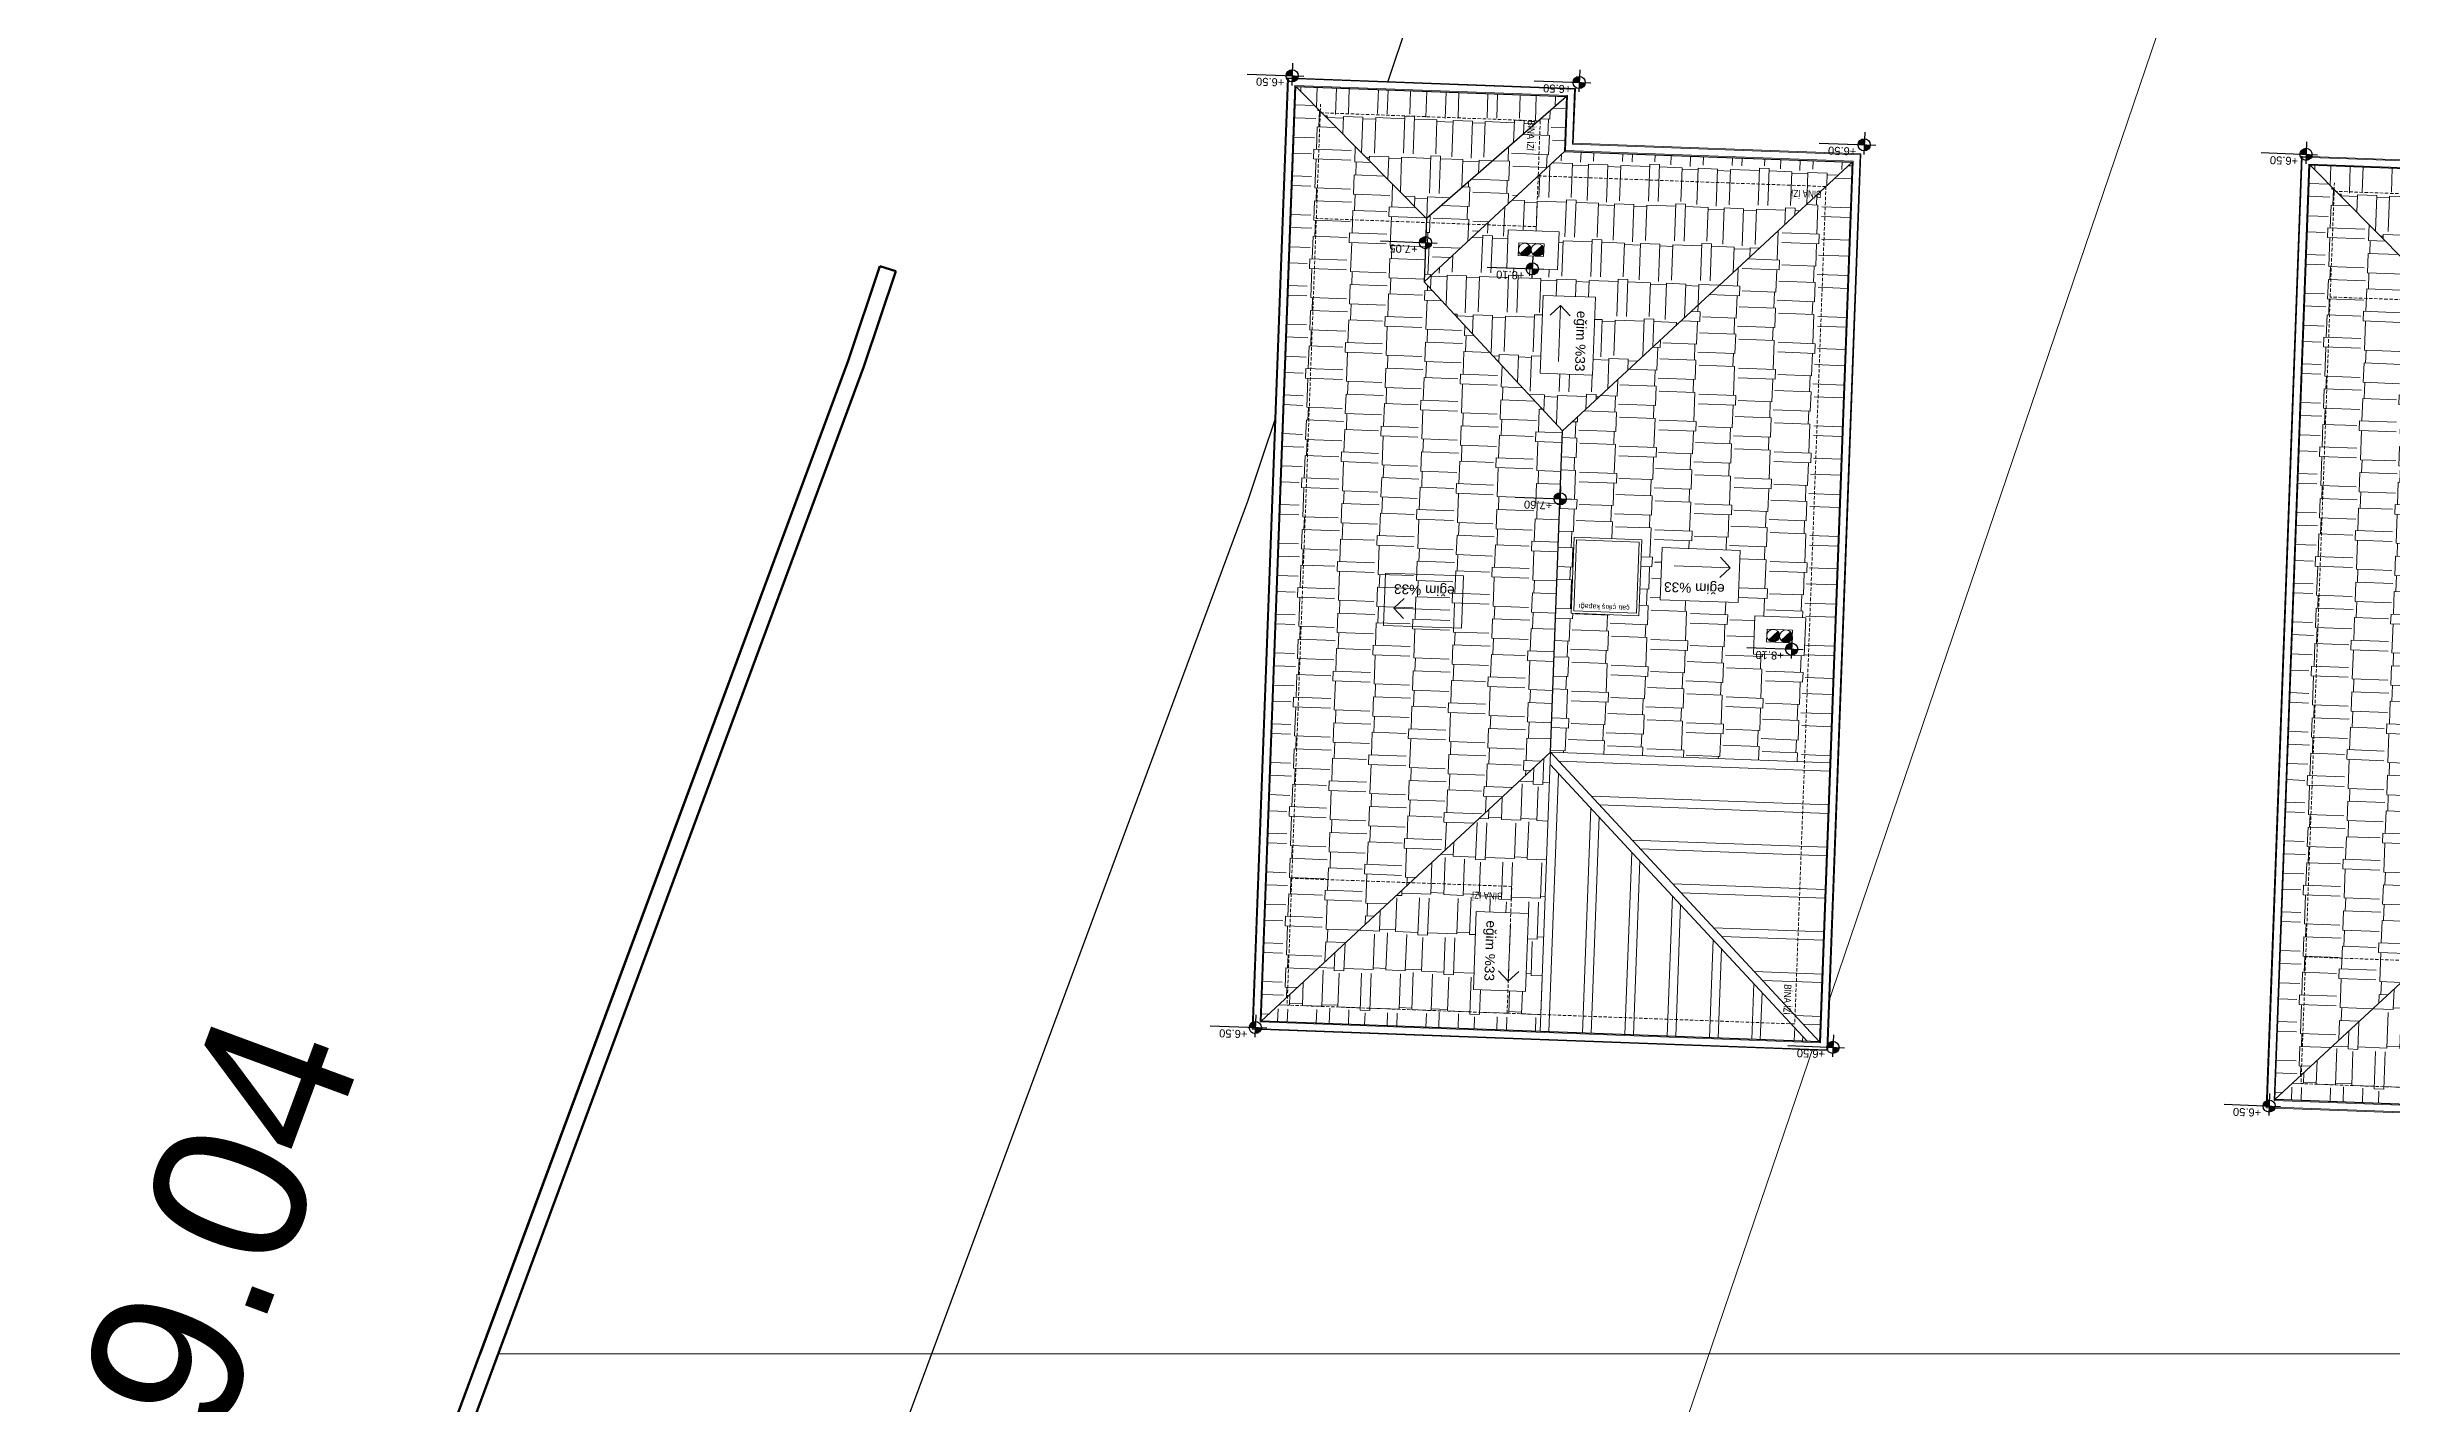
# Model space of a CAD drawing. Header units: centimetres. Extents: x 63871 to 181827, y -95930 to 42199.
# Drawn here: x 167390 to 170158, y -24401 to -22799 of the extents above; entities that cross this region are included whole.
import ezdxf
from ezdxf.enums import TextEntityAlignment as Align

# ---------------------------------------------------------------- set-up
doc = ezdxf.new("R2010")
doc.units = ezdxf.units.CM
doc.linetypes.add('11-021_500-SatisOfisi_220512$0${ Diamond }', pattern=[12, 4, -2, 2, 2, -2])
for name, color, linetype, lineweight in [('A-AREA-IDEN', 7, 'Continuous', 9), ('ARA SINIRLAR', 225, 'Continuous', 15), ('Baca', 82, 'Continuous', 9), ('İz DÜŞÜMÜ', 7, '11-021_500-SatisOfisi_220512$0${ Diamond }', 18), ('OLUK', 222, 'Continuous', 15), ('PARSEL SINIRI', 12, 'Continuous', 50), ('ROL_CEPHE', 1, 'Continuous', 0), ('TARAMA', 251, 'Continuous', 5), ('Çatı', 144, 'Continuous', 30), ('ÇEKME MESAFESİ', 5, 'Continuous', 25)]:
    doc.layers.add(name, color=color, linetype=linetype, lineweight=lineweight)
doc.layers.add('KOT', color=171, linetype='Continuous')
doc.styles.add('Arial', font='Arial.ttf', dxfattribs={"height": 250})
doc.styles.add('Arial_1', font='Arial.ttf', dxfattribs={"height": 300})
doc.styles.add('MtXpl_Arial_Narrow_1', font='')
doc.styles.get("Standard").update_dxf_attribs({"font": 'Arial.ttf'})
doc.styles.get('MtXpl_Arial_Narrow_1').set_extended_font_data('Arial Narrow')
pattern_1 = [(177.87319, (366889.2, 5087.052), (-98.784803, -42.082955), [22.86, -19.05, 26.67, -11.43, 34.29, -15.24]), (177.87319, (366866.283, 5085.997), (-98.784803, -42.082955), [19.05, -72.39, 15.24, -22.86]), (177.87319, (366820.77, 5092.453), (-98.784803, -42.082955), [11.43, -118.11]), (267.87319, (366889.198, 5087.052), (30.6659616, -46.8903553), [43.815, -139.065]), (267.87319, (366866.354, 5087.9), (30.6659616, -46.8903553), [42.8625, -140.0175]), (267.87319, (366847.317, 5088.608), (30.6659616, -46.8903553), [40.005, -142.875]), (267.87319, (366820.77, 5092.453), (30.6659616, -46.8903553), [43.815, -139.065]), (267.87319, (366809.35, 5092.877), (30.6659616, -46.8903553), [43.815, -139.065]), (267.87319, (366774.977, 5091.294), (30.6659616, -46.8903553), [41.91, -140.97])]
pattern_2 = [(87.87319, (366889.2, 5087.052), (-42.082955, 98.784803), [22.86, -19.05, 26.67, -11.43, 34.29, -15.24]), (87.87319, (366888.143, 5109.967), (-42.082955, 98.784803), [19.05, -72.39, 15.24, -22.86]), (87.87319, (366894.6, 5155.48), (-42.082955, 98.784803), [11.43, -118.11]), (177.87319, (366889.198, 5087.052), (-46.8903553, -30.6659616), [43.815, -139.065]), (177.87319, (366890.047, 5109.897), (-46.8903553, -30.6659616), [42.8625, -140.0175]), (177.87319, (366890.754, 5128.934), (-46.8903553, -30.6659616), [40.005, -142.875]), (177.87319, (366894.6, 5155.48), (-46.8903553, -30.6659616), [43.815, -139.065]), (177.87319, (366895.023, 5166.9), (-46.8903553, -30.6659616), [43.815, -139.065]), (177.87319, (366893.44, 5201.274), (-46.8903553, -30.6659616), [41.91, -140.97])]

# ---------------------------------------------------------------- blocks, each defined once
blk = doc.blocks.new('afadfa')
at = {"layer": 'Baca'}
h = blk.add_hatch(color=0, dxfattribs=at)
h.dxf.hatch_style = 1
h.paths.add_polyline_path([(525548.6, 4261233.8, 0.670516), (525535.8, 4261228.6, 0.199315), (525538, 4261223.2)])
h = blk.add_hatch(color=0, dxfattribs=at)
h.dxf.hatch_style = 1
h.paths.add_polyline_path([(525563.7, 4261233.8, 0.675614), (525550.8, 4261228.6, 0.202965), (525553, 4261223.2)])
for p, q in [((525538, 4261223.2), (525548.6, 4261233.8)), ((525553, 4261223.2), (525563.7, 4261233.8))]:
    blk.add_line(p, q, dxfattribs=at)
blk.add_lwpolyline([(525535.8, 4261236.1), (525565.8, 4261236), (525565.8, 4261221), (525535.8, 4261221.1)], close=True, dxfattribs=at)
for centre in [(525543.3, 4261228.6), (525558.3, 4261228.6)]:
    blk.add_circle(centre, 7.5, dxfattribs=at)

msp = doc.modelspace()

# ---------------------------------------------------------------- linework, layer by layer
at = {"layer": 'ARA SINIRLAR', "color": 5}
for p, q in [((173833.2, -11140.8), (168894.4, -25693.1)), ((170621.4, -24342.9), (167922.5, -24342.9))]:
    msp.add_line(p, q, dxfattribs=at)
at = {"layer": 'PARSEL SINIRI'}
for p, q in [((168373.2, -23058), (168392.2, -23064.1)), ((168392.2, -23064.1), (168354.6, -23176.7)), ((167412.5, -25661.8), (168335.8, -23170)), ((168354.6, -23176.7), (167433.7, -25662.2)), ((167901.2, -24342.9), (167901.1, -24342.9))]:
    msp.add_line(p, q, dxfattribs=at)
msp.add_lwpolyline([(168373.2, -23058), (168335.8, -23170), (167901.2, -24342.9)], dxfattribs=at)
at = {"layer": 'ÇEKME MESAFESİ'}
msp.add_lwpolyline([(177946.3, -29738.1), (178260.5, -22584.5), (178428.3, -18739.5), (178527.7, -16467.7), (178596.2, -14908.1), (178677.4, -13058.6), (178621.4, -12986.2), (177442.4, -12733.9), (177367, -12700.7), (174636, -11500.4), (172556.1, -11827.8), (171584.7, -14827.6), (170831.2, -17153.7), (170364.5, -18594.4), (169517.9, -21208.9), (168807.4, -23336.1), (167715.8, -26282.1)], dxfattribs=at)

# ---------------------------------------------------------------- texts
at = {"layer": 'ROL_CEPHE', "lineweight": 0}
msp.add_text('29.04', height=180, rotation=69.6745, dxfattribs=at).set_placement((167544.8, -24579.2))

# ---------------------------------------------------------------- next in the draw order: wipeouts: each hides what was drawn before it
for points in [[(169532, -22925.5), (169492.7, -23984.8), (168813.2, -23959.6), (168854.9, -22835.4), (169194.7, -22848), (169192.3, -22912.9)], [(170729.4, -23018.3), (170690, -24077.6), (170010.5, -24052.3), (170052.3, -22928.1), (170392, -22940.7), (170389.6, -23005.7)]]:
    msp.add_wipeout(points).dxf.layer = 'OLUK'

# ---------------------------------------------------------------- next in the draw order: hatches: boundary and pattern name
at = {"layer": 'KOT'}
h = msp.add_hatch(color=256, dxfattribs=at)
h.dxf.hatch_style = 1
h.paths.add_polyline_path([(168853.1, -22832.9, 0.009987), (168853.1, -22833.2), (168860.3, -22833.5), (168860.5, -22826, 0.414214)])
h = msp.add_hatch(color=256, dxfattribs=at)
h.dxf.hatch_style = 1
h.paths.add_polyline_path([(168860, -22839.9, 0.402561), (168867.4, -22833.3), (168860.3, -22833.1)])
h = msp.add_hatch(color=256, dxfattribs=at)
h.dxf.hatch_style = 1
h.paths.add_polyline_path([(169192.1, -22840.8, 0.009987), (169192.1, -22841.1), (169199.3, -22841.3), (169199.6, -22833.9, 0.414214)])
h = msp.add_hatch(color=256, dxfattribs=at)
h.dxf.hatch_style = 1
h.paths.add_polyline_path([(169199.1, -22847.8, 0.402561), (169206.5, -22841.2), (169199.3, -22840.9)])
h = msp.add_hatch(color=256, dxfattribs=at)
h.dxf.hatch_style = 1
h.paths.add_polyline_path([(169528.7, -22914.5, 0.009987), (169528.7, -22914.7), (169535.8, -22915), (169536.1, -22907.6, 0.414214)])
h = msp.add_hatch(color=256, dxfattribs=at)
h.dxf.hatch_style = 1
h.paths.add_polyline_path([(169535.6, -22921.5, 0.402561), (169543, -22914.9), (169535.8, -22914.6)])
h = msp.add_hatch(color=256, dxfattribs=at)
h.dxf.hatch_style = 1
h.paths.add_polyline_path([(170050.5, -22925.7, 0.009987), (170050.5, -22926), (170057.6, -22926.2), (170057.9, -22918.8, 0.414214)])
h = msp.add_hatch(color=256, dxfattribs=at)
h.dxf.hatch_style = 1
h.paths.add_polyline_path([(170057.4, -22932.7, 0.402561), (170064.8, -22926.1), (170057.6, -22925.8)])
h = msp.add_hatch(color=256, dxfattribs=at)
h.dxf.hatch_style = 1
h.paths.add_polyline_path([(169010.6, -23030, 0.009987), (169010.6, -23030.3), (169017.8, -23030.6), (169018.1, -23023.1, 0.414214)])
h = msp.add_hatch(color=256, dxfattribs=at)
h.dxf.hatch_style = 1
h.paths.add_polyline_path([(169017.5, -23037, 0.402561), (169025, -23030.4), (169017.8, -23030.1)])
h = msp.add_hatch(color=256, dxfattribs=at)
h.dxf.hatch_style = 1
h.paths.add_polyline_path([(169136.6, -23061, 0.009987), (169136.6, -23061.2), (169143.8, -23061.5), (169144.1, -23054.1, 0.414214)])
h = msp.add_hatch(color=256, dxfattribs=at)
h.dxf.hatch_style = 1
h.paths.add_polyline_path([(169143.5, -23068, 0.402561), (169151, -23061.4), (169143.8, -23061.1)])
h = msp.add_hatch(color=256, dxfattribs=at)
h.dxf.hatch_style = 1
h.paths.add_polyline_path([(169169.5, -23332.7, 0.009987), (169169.5, -23332.9), (169176.7, -23333.2), (169176.9, -23325.8, 0.414214)])
h = msp.add_hatch(color=256, dxfattribs=at)
h.dxf.hatch_style = 1
h.paths.add_polyline_path([(169176.4, -23339.7, 0.402561), (169183.8, -23333.1), (169176.7, -23332.8)])
h = msp.add_hatch(color=256, dxfattribs=at)
h.dxf.hatch_style = 1
h.paths.add_polyline_path([(169442.9, -23510.2, 0.009987), (169442.9, -23510.5), (169450.1, -23510.8), (169450.4, -23503.3, 0.414214)])
h = msp.add_hatch(color=256, dxfattribs=at)
h.dxf.hatch_style = 1
h.paths.add_polyline_path([(169449.9, -23517.2, 0.402561), (169457.3, -23510.6), (169450.1, -23510.3)])
h = msp.add_hatch(color=256, dxfattribs=at)
h.dxf.hatch_style = 1
h.paths.add_polyline_path([(168809.5, -23957.3, 0.009987), (168809.5, -23957.5), (168816.7, -23957.8), (168816.9, -23950.4, 0.414214)])
h = msp.add_hatch(color=256, dxfattribs=at)
h.dxf.hatch_style = 1
h.paths.add_polyline_path([(168816.4, -23964.3, 0.402561), (168823.8, -23957.7), (168816.7, -23957.4)])
h = msp.add_hatch(color=256, dxfattribs=at)
h.dxf.hatch_style = 1
h.paths.add_polyline_path([(169491.8, -23980.7, 0.009987), (169491.8, -23981), (169498.9, -23981.3), (169499.2, -23973.8, 0.414214)])
h = msp.add_hatch(color=256, dxfattribs=at)
h.dxf.hatch_style = 1
h.paths.add_polyline_path([(169498.7, -23987.7, 0.402561), (169506.1, -23981.1), (169498.9, -23980.9)])
h = msp.add_hatch(color=256, dxfattribs=at)
h.dxf.hatch_style = 1
h.paths.add_polyline_path([(170006.9, -24050, 0.009987), (170006.9, -24050.3), (170014, -24050.6), (170014.3, -24043.1, 0.414214)])
h = msp.add_hatch(color=256, dxfattribs=at)
h.dxf.hatch_style = 1
h.paths.add_polyline_path([(170013.8, -24057, 0.402561), (170021.2, -24050.4), (170014, -24050.2)])
at = {"layer": 'Çatı', "lineweight": 15}
h = msp.add_hatch(dxfattribs=at)
h.set_pattern_fill('AR-RSHKE', color=251, scale=0.15, angle=267.8732)
h.set_pattern_definition([(267.87319, (366889.2, 5087.052), (42.082955, -98.784803), [22.86, -19.05, 26.67, -11.43, 34.29, -15.24]), (267.87319, (366890.254, 5064.138), (42.082955, -98.784803), [19.05, -72.39, 15.24, -22.86]), (267.87319, (366883.798, 5018.626), (42.082955, -98.784803), [11.43, -118.11]), (357.87319, (366889.198, 5087.052), (46.8903553, 30.6659616), [43.815, -139.065]), (357.87319, (366888.35, 5064.208), (46.8903553, 30.6659616), [42.8625, -140.0175]), (357.87319, (366887.643, 5045.17), (46.8903553, 30.6659616), [40.005, -142.875]), (357.87319, (366883.798, 5018.626), (46.8903553, 30.6659616), [43.815, -139.065]), (357.87319, (366883.373, 5007.204), (46.8903553, 30.6659616), [43.815, -139.065]), (357.87319, (366884.956, 4972.83), (46.8903553, 30.6659616), [41.91, -140.97])])
h.paths.add_polyline_path([(169179.7, -23252.7), (169016.1, -23076.5), (169016.1, -23076.5), (169018.9, -23001.6), (168864.5, -22845.7), (168823.5, -23950), (169165.5, -23632.4)])
h = msp.add_hatch(dxfattribs=at)
h.set_pattern_fill('AR-RSHKE', color=251, scale=0.15, angle=177.8732)
h.set_pattern_definition(pattern_1)
h.paths.add_polyline_path([(169184.3, -22857.6), (168864.5, -22845.7), (169018.9, -23001.6)])
h.paths.add_polyline_path([(169136.1, -22883), (169134.6, -22924.1), (169149.8, -22924.7), (169151.3, -22883.6)], flags=24)
h = msp.add_hatch(dxfattribs=at)
h.set_pattern_fill('AR-RSHKE', color=251, scale=0.15, angle=447.8732)
h.set_pattern_definition(pattern_2)
h.paths.add_polyline_path([(169018.9, -23001.6), (169016.1, -23076.5), (169181.9, -22922.5), (169184.3, -22857.6)])
h.paths.add_polyline_path([(169136.1, -22883), (169134.6, -22924.1), (169149.8, -22924.7), (169151.3, -22883.6)], flags=25)
h = msp.add_hatch(dxfattribs=at)
h.set_pattern_fill('AR-RSHKE', color=251, scale=0.15, angle=177.8732)
h.set_pattern_definition(pattern_1)
h.paths.add_polyline_path([(169016.1, -23076.5), (169179.7, -23252.7), (169521.7, -22935.2), (169181.9, -22922.5)])
h.paths.add_polyline_path([(169113.8, -23060.1), (169115.5, -23015.2), (169175.4, -23017.4), (169173.8, -23062.3)], flags=16)
h.paths.add_polyline_path([(169127.3, -23045.6), (169127.9, -23030.6), (169157.8, -23031.7), (169157.3, -23046.8)], flags=0)
h.paths.add_polyline_path([(169127.6, -23038.4, -1.018734), (169142.6, -23038.7, -0.98161), (169157.6, -23038.9, -1.018734), (169142.6, -23038.7, -0.98161)], flags=0)
h.paths.add_polyline_path([(169156.6, -23092.6), (169218.4, -23094.8), (169215, -23186.9), (169153.2, -23184.6)], flags=16)
h.paths.add_polyline_path([(169190.5, -23107.6), (169187.7, -23184.9), (169211.4, -23185.8), (169214.3, -23108.5)], flags=8)
h.paths.add_polyline_path([(169488.1, -22966.7), (169447, -22965.1), (169446.5, -22980.4), (169487.5, -22981.9)], flags=25)
h = msp.add_hatch(dxfattribs=at)
h.set_pattern_fill('AR-RSHKE', color=251, scale=0.15, angle=447.8732)
h.set_pattern_definition(pattern_2)
h.paths.add_polyline_path([(169165.5, -23632.4), (169495.3, -23644.7), (169521.7, -22935.2), (169179.7, -23252.7)])
h.paths.add_polyline_path([(169389.3, -23393.8), (169387.1, -23455.6), (169295, -23452.2), (169297.3, -23390.4)], flags=16)
h.paths.add_polyline_path([(169273.1, -23381.2), (169269.7, -23471.2), (169189.8, -23468.2), (169193.1, -23378.3)], flags=16)
h.paths.add_polyline_path([(169270, -23384.1), (169266.8, -23468.1), (169192.9, -23465.3), (169196, -23381.4)], flags=0)
h.paths.add_polyline_path([(169406.7, -23471.3), (169466.7, -23473.6), (169465, -23518.5), (169405, -23516.3)], flags=16)
h.paths.add_polyline_path([(169421.1, -23486.8), (169451.1, -23488), (169450.5, -23503), (169420.6, -23501.9)], flags=0)
h.paths.add_polyline_path([(169435.8, -23494.9, -1), (169450.8, -23495.5, -1), (169435.8, -23494.9, -1), (169420.8, -23494.4, -1)], flags=0)
h.paths.add_polyline_path([(169374.3, -23427.7), (169297, -23424.9), (169296.1, -23448.6), (169373.4, -23451.4)], flags=8)
h.paths.add_polyline_path([(169260.9, -23455.7), (169197, -23453.4), (169196.6, -23464.9), (169260.5, -23467.3)], flags=8)
h = msp.add_hatch(dxfattribs=at)
h.set_pattern_fill('AR-RSHKE', color=251, scale=0.15, angle=267.8732)
h.set_pattern_definition([(267.87319, (368086.55, 4994.29), (42.082955, -98.784803), [22.86, -19.05, 26.67, -11.43, 34.29, -15.24]), (267.87319, (368087.606, 4971.374), (42.082955, -98.784803), [19.05, -72.39, 15.24, -22.86]), (267.87319, (368081.15, 4925.863), (42.082955, -98.784803), [11.43, -118.11]), (357.87319, (368086.55, 4994.29), (46.8903553, 30.6659616), [43.815, -139.065]), (357.87319, (368085.702, 4971.445), (46.8903553, 30.6659616), [42.8625, -140.0175]), (357.87319, (368084.995, 4952.408), (46.8903553, 30.6659616), [40.005, -142.875]), (357.87319, (368081.15, 4925.863), (46.8903553, 30.6659616), [43.815, -139.065]), (357.87319, (368080.726, 4914.44), (46.8903553, 30.6659616), [43.815, -139.065]), (357.87319, (368082.31, 4880.068), (46.8903553, 30.6659616), [41.91, -140.97])])
h.paths.add_polyline_path([(170377, -23345.5), (170213.4, -23169.3), (170213.4, -23169.3), (170216.2, -23094.3), (170061.9, -22938.5), (170020.9, -24042.7), (170362.9, -23725.2)])
h = msp.add_hatch(dxfattribs=at)
h.set_pattern_fill('AR-RSHKE', color=251, scale=0.15, angle=177.8732)
h.set_pattern_definition([(177.87319, (368086.55, 4994.29), (-98.784803, -42.082955), [22.86, -19.05, 26.67, -11.43, 34.29, -15.24]), (177.87319, (368063.636, 4993.234), (-98.784803, -42.082955), [19.05, -72.39, 15.24, -22.86]), (177.87319, (368018.124, 4999.69), (-98.784803, -42.082955), [11.43, -118.11]), (267.87319, (368086.55, 4994.29), (30.6659616, -46.8903553), [43.815, -139.065]), (267.87319, (368063.706, 4995.138), (30.6659616, -46.8903553), [42.8625, -140.0175]), (267.87319, (368044.67, 4995.845), (30.6659616, -46.8903553), [40.005, -142.875]), (267.87319, (368018.124, 4999.69), (30.6659616, -46.8903553), [43.815, -139.065]), (267.87319, (368006.702, 5000.114), (30.6659616, -46.8903553), [43.815, -139.065]), (267.87319, (367972.33, 4998.53), (30.6659616, -46.8903553), [41.91, -140.97])])
h.paths.add_polyline_path([(170381.7, -22950.4), (170061.9, -22938.5), (170216.2, -23094.3)])
h.paths.add_polyline_path([(170333.5, -22975.8), (170331.9, -23016.8), (170347.1, -23017.4), (170348.7, -22976.4)], flags=24)
h = msp.add_hatch(dxfattribs=at)
h.set_pattern_fill('AR-RSHKE', color=251, scale=0.15, angle=357.8732)
h.set_pattern_definition([(357.87319, (366889.2, 5087.052), (98.784803, 42.082955), [22.86, -19.05, 26.67, -11.43, 34.29, -15.24]), (357.87319, (366912.113, 5088.11), (98.784803, 42.082955), [19.05, -72.39, 15.24, -22.86]), (357.87319, (366957.625, 5081.65), (98.784803, 42.082955), [11.43, -118.11]), (87.87319, (366889.198, 5087.052), (-30.6659616, 46.8903553), [43.815, -139.065]), (87.87319, (366912.042, 5086.204), (-30.6659616, 46.8903553), [42.8625, -140.0175]), (87.87319, (366931.08, 5085.497), (-30.6659616, 46.8903553), [40.005, -142.875]), (87.87319, (366957.625, 5081.652), (-30.6659616, 46.8903553), [43.815, -139.065]), (87.87319, (366969.047, 5081.228), (-30.6659616, 46.8903553), [43.815, -139.065]), (87.87319, (367003.42, 5082.81), (-30.6659616, 46.8903553), [41.91, -140.97])])
h.paths.add_polyline_path([(169165.5, -23632.4), (168823.5, -23950), (169153.3, -23962.2)])
h.paths.add_polyline_path([(169139.4, -23822.7), (169136, -23914.8), (169074.3, -23912.5), (169077.7, -23820.4)], flags=16)
h.paths.add_polyline_path([(169083.7, -23827.8), (169080.8, -23905.1), (169104.5, -23905.9), (169107.4, -23828.7)], flags=8)
h.paths.add_polyline_path([(169111.3, -23795.8), (169070.3, -23794.3), (169069.7, -23809.5), (169110.7, -23811)], flags=24)
h = msp.add_hatch(dxfattribs=at)
h.set_pattern_fill('AR-RSHKE', color=251, scale=0.15, angle=357.8732)
h.set_pattern_definition([(357.87319, (368086.55, 4994.29), (98.784803, 42.082955), [22.86, -19.05, 26.67, -11.43, 34.29, -15.24]), (357.87319, (368109.465, 4995.345), (98.784803, 42.082955), [19.05, -72.39, 15.24, -22.86]), (357.87319, (368154.977, 4988.89), (98.784803, 42.082955), [11.43, -118.11]), (87.87319, (368086.55, 4994.29), (-30.6659616, 46.8903553), [43.815, -139.065]), (87.87319, (368109.395, 4993.44), (-30.6659616, 46.8903553), [42.8625, -140.0175]), (87.87319, (368128.432, 4992.734), (-30.6659616, 46.8903553), [40.005, -142.875]), (87.87319, (368154.977, 4988.89), (-30.6659616, 46.8903553), [43.815, -139.065]), (87.87319, (368166.4, 4988.465), (-30.6659616, 46.8903553), [43.815, -139.065]), (87.87319, (368200.772, 4990.048), (-30.6659616, 46.8903553), [41.91, -140.97])])
h.paths.add_polyline_path([(170362.9, -23725.2), (170020.9, -24042.7), (170350.7, -24055)])
h.paths.add_polyline_path([(170336.8, -23915.4), (170333.3, -24007.5), (170271.6, -24005.2), (170275, -23913.1)], flags=16)
h.paths.add_polyline_path([(170281, -23920.6), (170278.2, -23997.8), (170301.9, -23998.7), (170304.8, -23921.4)], flags=8)
h.paths.add_polyline_path([(170308.7, -23888.6), (170267.6, -23887), (170267, -23902.3), (170308.1, -23903.8)], flags=24)

# ---------------------------------------------------------------- next in the draw order: linework, layer by layer
at = {"layer": 'A-AREA-IDEN'}
for p, q in [((169177.1, -23104.4), (169164.8, -23115.9)), ((169174.7, -23170.7), (169177.1, -23104.4)), ((169177.1, -23104.4), (169188.6, -23116.7)), ((169311.2, -23411.9), (169377.5, -23414.3)), ((169377.5, -23414.3), (169365.2, -23425.7)), ((169377.5, -23414.3), (169366, -23402)), ((168980.2, -23462), (168992.5, -23450.5)), ((169046.5, -23464.4), (168980.2, -23462)), ((168980.2, -23462), (168991.7, -23474.3)), ((169118, -23836.6), (169115.5, -23902.9)), ((169115.5, -23902.9), (169104.1, -23890.6)), ((169115.5, -23902.9), (169127.8, -23891.5))]:
    msp.add_line(p, q, dxfattribs=at)
for points in [[(169153.2, -23184.6), (169156.6, -23092.6), (169218.4, -23094.8), (169215, -23186.9)], [(169269.7, -23471.2), (169189.8, -23468.2), (169193.1, -23378.3), (169273.1, -23381.2)], [(169266.8, -23468.1), (169192.9, -23465.3), (169196, -23381.4), (169270, -23384.1)], [(169297.3, -23390.4), (169389.3, -23393.8), (169387.1, -23455.6), (169295, -23452.2)], [(169060.4, -23485.9), (168968.3, -23482.4), (168970.6, -23420.7), (169062.7, -23424.1)], [(169139.4, -23822.7), (169136, -23914.8), (169074.3, -23912.5), (169077.7, -23820.4)]]:
    msp.add_lwpolyline(points, close=True, dxfattribs=at)
at = {"layer": 'Baca'}
for points in [[(169175.4, -23017.4), (169115.5, -23015.2), (169113.8, -23060.1), (169173.8, -23062.3)], [(169466.7, -23473.6), (169406.7, -23471.3), (169405, -23516.3), (169465, -23518.5)]]:
    msp.add_lwpolyline(points, close=True, dxfattribs=at)
at = {"layer": 'İz DÜŞÜMÜ'}
for p, q in [((168859.8, -23781.2), (168854.3, -23931.1)), ((170057.2, -23874), (170051.6, -24023.8)), ((169114.1, -23940.7), (168854.3, -23931.1)), ((170311.4, -24033.5), (170051.6, -24023.8))]:
    msp.add_line(p, q, dxfattribs=at)
for points in [[(169150.8, -22951.4), (169148.6, -23011.4), (168888.8, -23001.7), (168893.4, -22876.8), (169153.2, -22886.5), (169150.8, -22951.4), (169490.6, -22964), (169453.8, -23953.3), (169114.1, -23940.7), (169119.6, -23790.8), (168859.8, -23781.2), (168893.8, -22866.8)], [(170348.2, -23044.2), (170345.9, -23104.1), (170086.1, -23094.5), (170090.8, -22969.6), (170350.6, -22979.2), (170348.2, -23044.2), (170687.9, -23056.8), (170651.2, -24046.1), (170311.4, -24033.5), (170317, -23883.6), (170057.2, -23874), (170091.1, -22959.6)]]:
    msp.add_lwpolyline(points, dxfattribs=at)
at = {"layer": 'KOT'}
for p, q in [((168873.9, -22834), (168807.1, -22831.5)), ((168860.8, -22818.4), (168859.8, -22844.5)), ((169199.9, -22826.3), (169198.9, -22852.3)), ((169212.9, -22841.9), (169146.2, -22839.4)), ((169549.5, -22915.5), (169482.7, -22913)), ((169536.4, -22899.9), (169535.4, -22926)), ((170058.2, -22911.2), (170057.2, -22937.2)), ((170071.2, -22926.8), (170004.5, -22924.3)), ((169031.4, -23031.1), (168964.6, -23028.6)), ((169018.3, -23015.5), (169017.4, -23041.5)), ((169157.4, -23062), (169090.6, -23059.5)), ((169144.3, -23046.4), (169143.4, -23072.5)), ((169190.3, -23333.7), (169123.5, -23331.2)), ((169177.2, -23318.1), (169176.3, -23344.2)), ((169450.7, -23495.7), (169449.7, -23521.7)), ((169463.7, -23511.3), (169397, -23508.8)), ((168817.2, -23942.7), (168816.3, -23968.8)), ((168830.3, -23958.3), (168763.5, -23955.8)), ((169499.5, -23966.2), (169498.5, -23992.2)), ((169512.6, -23981.8), (169445.8, -23979.3)), ((170027.6, -24051.1), (169960.9, -24048.6)), ((170014.6, -24035.5), (170013.6, -24061.5))]:
    msp.add_line(p, q, dxfattribs=at)
for centre in [(168860.3, -22833.2), (169199.3, -22841.1), (169535.8, -22914.7), (170057.6, -22926), (169017.8, -23030.3), (169143.8, -23061.2), (169176.7, -23332.9), (169450.1, -23510.5), (168816.7, -23957.5), (169498.9, -23981), (170014, -24050.3)]:
    msp.add_circle(centre, 7.17, dxfattribs=at)
at = {"layer": 'OLUK'}
for points in [[(169194.7, -22848), (169192.3, -22912.9), (169532, -22925.5), (169492.7, -23984.8), (168813.2, -23959.6), (168854.9, -22835.4)], [(169193.6, -22848.9), (169191.2, -22913.9), (169531, -22926.5), (169491.7, -23983.8), (168814.2, -23958.6), (168855.9, -22836.4)], [(169185.4, -22856.6), (169182.9, -22921.6), (169522.7, -22934.2), (169484, -23975.5), (168822.5, -23950.9), (168863.6, -22844.7)], [(170392, -22940.7), (170389.6, -23005.7), (170729.4, -23018.3), (170690, -24077.6), (170010.5, -24052.3), (170052.3, -22928.1)], [(170391, -22941.7), (170388.6, -23006.7), (170728.4, -23019.3), (170689.1, -24076.5), (170011.6, -24051.4), (170053.2, -22929.2)], [(170382.7, -22949.4), (170380.3, -23014.3), (170720.1, -23027), (170681.4, -24068.2), (170019.8, -24043.7), (170060.9, -22937.4)]]:
    msp.add_lwpolyline(points, close=True, dxfattribs=at)
at = {"layer": 'TARAMA'}
for p, q in [((169165.5, -23632.4), (169153.3, -23962.2)), ((169165.5, -23632.4), (169483.1, -23974.4)), ((169165.5, -23632.4), (169495.3, -23644.7)), ((169174.6, -23656.9), (169163.3, -23962.6)), ((169468.9, -23973.9), (169165, -23646.6)), ((169175.2, -23642.8), (169495, -23654.7)), ((169213.7, -23684.3), (169493.5, -23694.6)), ((169223.3, -23694.6), (169493.1, -23704.6)), ((169213.1, -23698.4), (169203.3, -23964.1)), ((169222.8, -23708.7), (169213.3, -23964.4)), ((169261.2, -23750.2), (169253.2, -23965.9)), ((169261.8, -23736.1), (169491.6, -23744.6)), ((169271.4, -23746.4), (169491.2, -23754.6)), ((169270.9, -23760.6), (169263.2, -23966.3)), ((169309.4, -23802), (169303.2, -23967.8)), ((169309.9, -23787.9), (169489.8, -23794.6)), ((169319.5, -23798.3), (169489.4, -23804.6)), ((169319, -23812.4), (169313.2, -23968.1)), ((169357.5, -23853.8), (169353.2, -23969.6)), ((169358, -23839.7), (169487.9, -23844.5)), ((169367.6, -23850.1), (169487.5, -23854.5)), ((169367.1, -23864.2), (169363.2, -23970)), ((169405.6, -23905.7), (169403.1, -23971.5)), ((169406.1, -23891.5), (169486, -23894.5)), ((169415.2, -23916), (169413.1, -23971.9)), ((169415.7, -23901.9), (169485.7, -23904.5)), ((169454.2, -23943.4), (169484.2, -23944.5)), ((169453.7, -23957.5), (169453.1, -23973.3)), ((169463.3, -23967.9), (169463.1, -23973.7)), ((169463.8, -23953.7), (169483.8, -23954.5))]:
    msp.add_line(p, q, dxfattribs=at)
at = {"layer": 'Çatı'}
for p, q in [((169018.9, -23001.6), (168864.5, -22845.7)), ((169184.3, -22857.6), (169018.9, -23001.6)), ((169016.1, -23076.5), (169181.9, -22922.5)), ((169179.7, -23252.7), (169521.7, -22935.2)), ((170216.2, -23094.3), (170061.9, -22938.5)), ((169018.9, -23001.6), (169016.1, -23076.5)), ((169179.7, -23252.7), (169016.1, -23076.5)), ((169165.5, -23632.4), (169179.7, -23252.7)), ((169165.5, -23632.4), (168823.5, -23950)), ((169483.1, -23974.4), (169165.5, -23632.4)), ((170362.9, -23725.2), (170020.9, -24042.7))]:
    msp.add_line(p, q, dxfattribs=at)
for points in [[(169184.3, -22857.6), (169181.9, -22922.5), (169521.7, -22935.2), (169483.1, -23974.4), (168823.5, -23950), (168864.5, -22845.7)], [(170381.7, -22950.4), (170379.3, -23015.3), (170719, -23027.9), (170680.4, -24067.2), (170020.9, -24042.7), (170061.9, -22938.5)]]:
    msp.add_lwpolyline(points, close=True, dxfattribs=at)

# ---------------------------------------------------------------- next in the draw order: block references
at = {"layer": 'Baca', "rotation": 177.8731895439683}
for p in [(852471.1, 4215750.6), (852764.4, 4215294.3)]:
    msp.add_blockref('afadfa', p, dxfattribs=at)

# ---------------------------------------------------------------- next in the draw order: texts
at = {"style": 'MtXpl_Arial_Narrow_1'}
for rotation, p in [(267.8302, (169138.6, -22885.7)), (177.8302, (169485.5, -22969.1)), (177.8302, (169108.7, -23798.3)), (267.8302, (169441.6, -23906.2))]:
    msp.add_text('BİNA İZİ', height=8.32, rotation=rotation, dxfattribs=at).set_placement(p)
at = {"layer": 'A-AREA-IDEN', "style": 'Arial_1'}
msp.add_text('çatı çıkış kapağı', height=5.953, rotation=177.8732, dxfattribs=at).set_placement((169228.8, -23458.2), align=Align.CENTER)
at = {"layer": 'A-AREA-IDEN', "char_height": 11.52, "width": 136.287, "attachment_point": 2, "line_spacing_factor": 0.941778, "style": 'Arial'}
for insert, rotation in [((169206.9, -23146.9), 267.8732), ((169016.1, -23446.5), 177.8732), ((169335, -23444.1), 177.8732), ((169100, -23867), 267.8732)]:
    msp.add_mtext('eğim %33', dxfattribs=dict(at, insert=insert, rotation=rotation))
at = {"layer": 'KOT', "char_height": 9.45, "width": 57.696, "attachment_point": 2, "rotation": 177.8732, "line_spacing_factor": 0.941778, "style": 'Arial_1'}
for s, insert in [('+6.50', (168834.1, -22845.3)), ('+6.50', (169173.1, -22853.2)), ('+6.50', (169509.6, -22926.8)), ('+6.50', (170031.4, -22938.1)), ('+7.05', (168991.6, -23042.4)), ('+8.10', (169117.6, -23073.3)), ('+7.60', (169150.5, -23345)), ('+8.10', (169423.9, -23522.6)), ('+6.50', (168790.5, -23969.6)), ('+6.50', (169472.7, -23993.1)), ('+6.50', (169987.8, -24062.4))]:
    msp.add_mtext(s, dxfattribs=dict(at, insert=insert))

doc.saveas('drawing.dxf')
